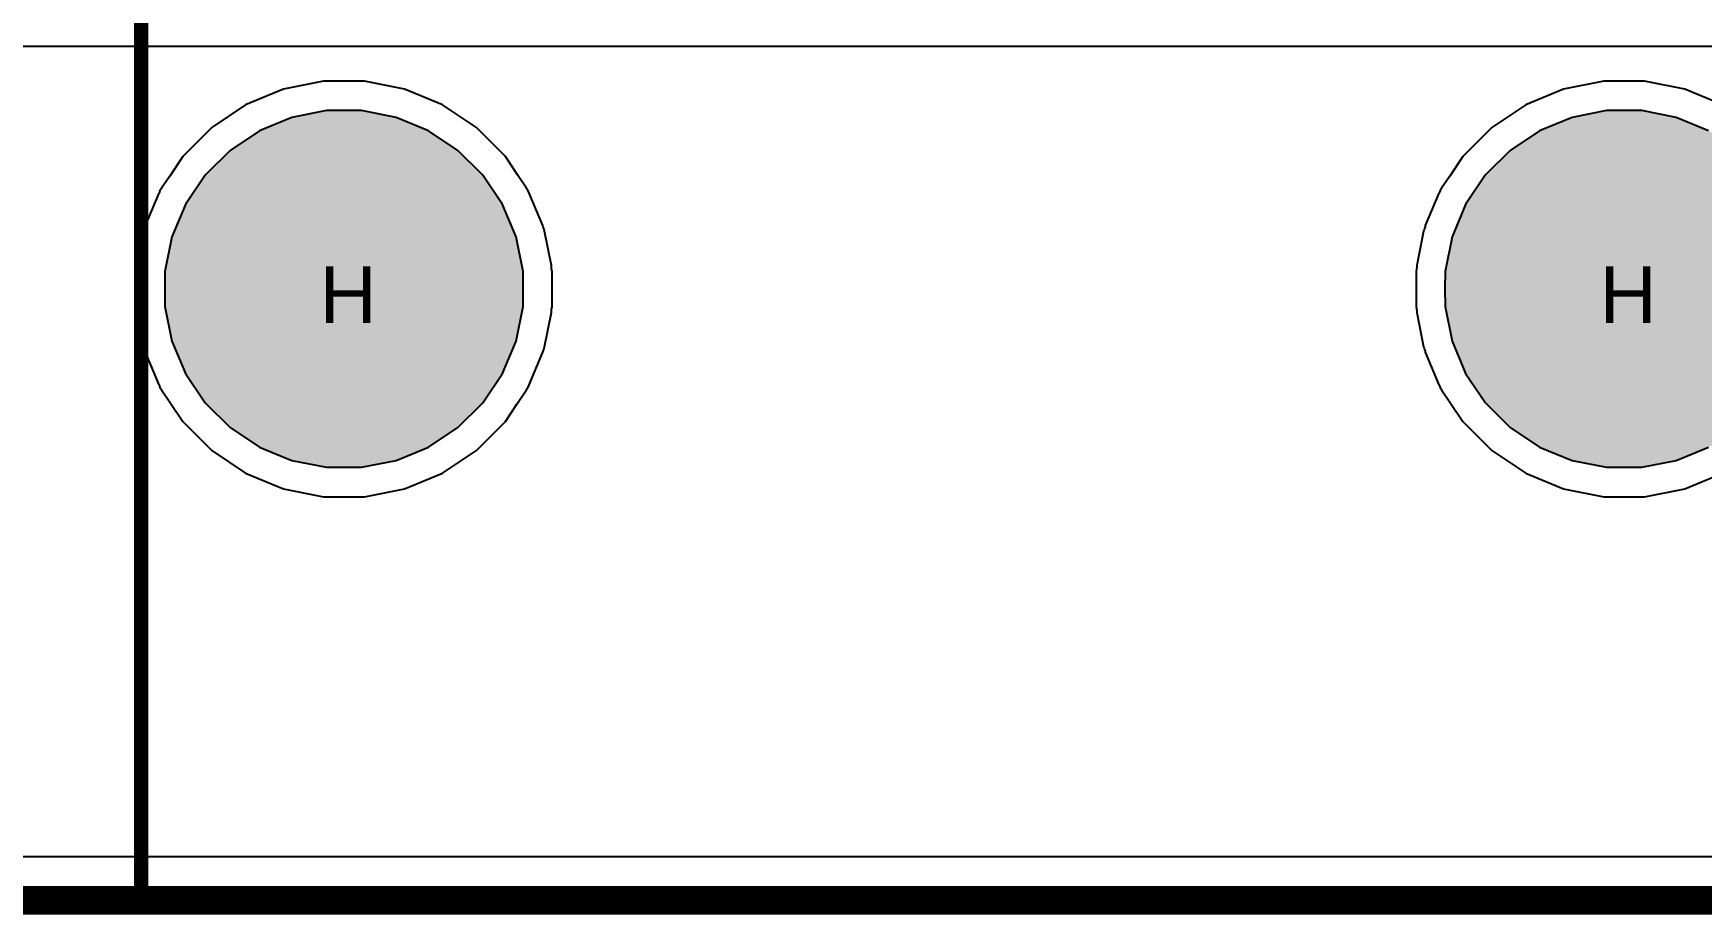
# Model space of a CAD drawing. Header units: inches. Extents: x -11 to 5379, y 0 to 5429.
# Drawn here: x 38.36 to 53.26, y -0.13 to 7.74 of the extents above; entities that cross this region are included whole.
import ezdxf

# ---------------------------------------------------------------- set-up
doc = ezdxf.new("R2010")
doc.units = ezdxf.units.IN
for name, color, linetype in [('Board Outline', 216, 'Continuous'), ('Bottom Layer', 5, 'Continuous'), ('Bottom Solder', 6, 'Continuous'), ('Drill Drawing', 1, 'Continuous'), ('GND', 16, 'Continuous'), ('Multi-Layer', 9, 'Continuous'), ('Pad Holes', 156, 'Continuous'), ('PWR', 76, 'Continuous'), ('Top Layer', 1, 'Continuous'), ('Top Overlay', 2, 'Continuous'), ('Top Solder', 216, 'Continuous')]:
    doc.layers.add(name, color=color, linetype=linetype)
doc.styles.add('Arial', font='', dxfattribs={"height": 0.2})
doc.styles.get('Arial').set_extended_font_data('Arial')

# ---------------------------------------------------------------- blocks, each defined once
blk = doc.blocks.new('X10ADIWK1DY1006_123')
at = {"layer": 'Bottom Solder'}
h = blk.add_hatch(color=6, dxfattribs=at)
edge = h.paths.add_edge_path()
edge.add_arc((-5.715, -2.92), 0.102, 0, 360)
h = blk.add_hatch(color=6, dxfattribs=at)
edge = h.paths.add_edge_path()
edge.add_arc((5.715, -2.92), 0.102, 0, 360)
at = {"layer": 'Pad Holes'}
h = blk.add_hatch(color=7, dxfattribs=at)
edge = h.paths.add_edge_path()
edge.add_arc((-5.715, -2.92), 1.6, 0, 360)
h = blk.add_hatch(color=7, dxfattribs=at)
edge = h.paths.add_edge_path()
edge.add_arc((5.715, -2.92), 1.6, 0, 360)
at = {"layer": 'Top Solder'}
h = blk.add_hatch(color=216, dxfattribs=at)
edge = h.paths.add_edge_path()
edge.add_arc((-5.715, -2.92), 0.102, 0, 360)
h = blk.add_hatch(color=216, dxfattribs=at)
edge = h.paths.add_edge_path()
edge.add_arc((5.715, -2.92), 0.102, 0, 360)
at = {"layer": 'Multi-Layer'}
for p, q in [((-5.872, -1.329), (-6.18, -1.39)), ((-5.558, -1.329), (-5.872, -1.329)), ((-5.25, -1.39), (-5.558, -1.329)), ((5.558, -1.329), (5.25, -1.39)), ((5.872, -1.329), (5.558, -1.329)), ((6.18, -1.39), (5.872, -1.329)), ((-6.18, -1.39), (-6.47, -1.51)), ((-4.96, -1.51), (-5.25, -1.39)), ((5.25, -1.39), (4.96, -1.51)), ((6.47, -1.51), (6.18, -1.39)), ((-6.47, -1.51), (-6.732, -1.684)), ((-4.698, -1.684), (-4.96, -1.51)), ((4.96, -1.51), (4.698, -1.684)), ((-6.732, -1.684), (-6.955, -1.905)), ((-4.475, -1.905), (-4.698, -1.684)), ((4.698, -1.684), (4.475, -1.905)), ((-6.955, -1.905), (-7.13, -2.166)), ((-4.3, -2.166), (-4.475, -1.905)), ((4.475, -1.905), (4.3, -2.166)), ((-7.13, -2.166), (-7.251, -2.455)), ((-4.179, -2.455), (-4.3, -2.166)), ((4.3, -2.166), (4.179, -2.455)), ((-7.251, -2.455), (-7.314, -2.763)), ((-4.116, -2.763), (-4.179, -2.455)), ((4.179, -2.455), (4.116, -2.763)), ((-7.314, -2.763), (-7.315, -2.92)), ((-4.115, -2.92), (-4.116, -2.763)), ((4.116, -2.763), (4.115, -2.92)), ((-7.315, -2.92), (-7.314, -3.077)), ((-4.116, -3.077), (-4.115, -2.92)), ((-4.115, -2.92), (-4.115, -2.92)), ((4.115, -2.92), (4.116, -3.077)), ((-7.314, -3.077), (-7.251, -3.385)), ((-4.179, -3.385), (-4.116, -3.077)), ((4.116, -3.077), (4.179, -3.385)), ((-7.251, -3.385), (-7.13, -3.674)), ((-4.3, -3.674), (-4.179, -3.385)), ((4.179, -3.385), (4.3, -3.674)), ((-7.13, -3.674), (-6.954, -3.935)), ((-4.475, -3.935), (-4.3, -3.674)), ((4.3, -3.674), (4.476, -3.935)), ((-6.954, -3.935), (-6.732, -4.156)), ((-4.698, -4.156), (-4.475, -3.935)), ((4.476, -3.935), (4.698, -4.156)), ((-6.732, -4.156), (-6.47, -4.33)), ((-4.96, -4.33), (-4.698, -4.156)), ((4.698, -4.156), (4.96, -4.33)), ((-6.47, -4.33), (-6.18, -4.45)), ((-6.18, -4.45), (-5.872, -4.511)), ((-5.558, -4.511), (-5.25, -4.45)), ((-5.25, -4.45), (-4.96, -4.33)), ((4.96, -4.33), (5.25, -4.45)), ((5.25, -4.45), (5.558, -4.511)), ((5.872, -4.511), (6.18, -4.45)), ((6.18, -4.45), (6.47, -4.33)), ((-5.872, -4.511), (-5.558, -4.511)), ((5.558, -4.511), (5.872, -4.511))]:
    blk.add_line(p, q, dxfattribs=at)
at = {"layer": 'Top Overlay'}
for points in [[(-7.525, -8.38, 0.127, 0.127, 0), (-7.525, 3.64, 0.127, 0.127, 0)], [(-7.525, -8.38, 0.127, 0.127, 0), (7.525, -8.38, 0.127, 0.127, 0)]]:
    blk.add_lwpolyline(points, format="xyseb", dxfattribs=at)
blk.add_lwpolyline([(-7.557, -8.38, 0.0635, 0.0635, 1), (-7.493, -8.38, 0.0635, 0.0635, 1)], format="xyseb", close=True, dxfattribs=at)
blk.add_lwpolyline([(-7.557, -8.38, 0.0635, 0.0635, 1), (-7.493, -8.38, 0.0635, 0.0635, 1)], format="xyseb", close=True, dxfattribs=at)

msp = doc.modelspace()

# ---------------------------------------------------------------- linework, layer by layer
at = {"layer": 'Board Outline'}
msp.add_lwpolyline([(0, 0, 0.254, 0.254, 0), (344, 0, 0.254, 0.254, 0)], format="xyseb", dxfattribs=at)
at = {"layer": 'Bottom Layer'}
for p, q in [((40.954, 7.309), (40.596, 7.238)), ((41.319, 7.309), (40.954, 7.309)), ((41.677, 7.238), (41.319, 7.309)), ((52.384, 7.309), (52.026, 7.238)), ((52.749, 7.309), (52.384, 7.309)), ((53.107, 7.238), (52.749, 7.309)), ((40.596, 7.238), (40.258, 7.098)), ((42.015, 7.098), (41.677, 7.238)), ((52.026, 7.238), (51.688, 7.098)), ((53.445, 7.098), (53.107, 7.238)), ((40.258, 7.098), (39.955, 6.895)), ((42.318, 6.895), (42.015, 7.098)), ((51.688, 7.098), (51.385, 6.895)), ((39.955, 6.895), (39.696, 6.637)), ((42.577, 6.637), (42.318, 6.895)), ((51.385, 6.895), (51.126, 6.637)), ((39.696, 6.637), (39.58, 6.463)), ((42.686, 6.473), (42.577, 6.637)), ((51.126, 6.637), (51.01, 6.463)), ((39.58, 6.463), (39.507, 6.354)), ((42.766, 6.354), (42.686, 6.473)), ((51.01, 6.463), (50.937, 6.354)), ((39.483, 6.309), (39.361, 6.02)), ((39.485, 6.313), (39.483, 6.309)), ((39.493, 6.333), (39.485, 6.313)), ((39.506, 6.352), (39.493, 6.333)), ((39.507, 6.354), (39.506, 6.352)), ((42.767, 6.351), (42.766, 6.354)), ((42.779, 6.333), (42.767, 6.351)), ((42.788, 6.313), (42.779, 6.333)), ((42.79, 6.309), (42.788, 6.313)), ((42.912, 6.02), (42.79, 6.309)), ((50.913, 6.309), (50.791, 6.02)), ((50.915, 6.313), (50.913, 6.309)), ((50.923, 6.333), (50.915, 6.313)), ((50.936, 6.352), (50.923, 6.333)), ((50.937, 6.354), (50.936, 6.352)), ((39.346, 5.971), (39.284, 5.664)), ((39.351, 5.982), (39.346, 5.971)), ((39.354, 5.996), (39.351, 5.982)), ((39.359, 6.009), (39.354, 5.996)), ((39.361, 6.02), (39.359, 6.009)), ((42.914, 6.008), (42.912, 6.02)), ((42.919, 5.996), (42.914, 6.008)), ((42.922, 5.983), (42.919, 5.996)), ((42.927, 5.971), (42.922, 5.983)), ((42.989, 5.664), (42.927, 5.971)), ((50.776, 5.971), (50.714, 5.664)), ((50.781, 5.982), (50.776, 5.971)), ((50.784, 5.996), (50.781, 5.982)), ((50.789, 6.009), (50.784, 5.996)), ((50.791, 6.02), (50.789, 6.009)), ((39.284, 5.664), (39.284, 5.643)), ((42.989, 5.643), (42.989, 5.664)), ((50.714, 5.664), (50.714, 5.643)), ((39.282, 5.633), (39.278, 5.613)), ((39.278, 5.613), (39.278, 5.456)), ((39.284, 5.643), (39.282, 5.637)), ((39.282, 5.637), (39.282, 5.633)), ((42.99, 5.637), (42.989, 5.643)), ((42.99, 5.633), (42.99, 5.637)), ((42.995, 5.613), (42.99, 5.633)), ((42.995, 5.456), (42.995, 5.613)), ((50.712, 5.633), (50.708, 5.613)), ((50.708, 5.613), (50.708, 5.456)), ((50.714, 5.643), (50.712, 5.637)), ((50.712, 5.637), (50.712, 5.633)), ((39.278, 5.456), (39.278, 5.455)), ((39.278, 5.455), (39.278, 5.453)), ((39.278, 5.453), (39.278, 5.296)), ((42.995, 5.455), (42.995, 5.456)), ((42.995, 5.456), (42.995, 5.456)), ((42.995, 5.454), (42.995, 5.455)), ((42.995, 5.453), (42.995, 5.454)), ((42.995, 5.296), (42.995, 5.453)), ((50.708, 5.456), (50.708, 5.455)), ((50.708, 5.455), (50.708, 5.453)), ((50.708, 5.453), (50.708, 5.296)), ((39.278, 5.296), (39.282, 5.277)), ((39.282, 5.277), (39.282, 5.272)), ((39.282, 5.272), (39.284, 5.267)), ((39.284, 5.267), (39.284, 5.246)), ((39.284, 5.246), (39.346, 4.938)), ((42.927, 4.938), (42.989, 5.246)), ((42.989, 5.267), (42.99, 5.272)), ((42.989, 5.246), (42.989, 5.267)), ((42.99, 5.276), (42.995, 5.296)), ((42.99, 5.272), (42.99, 5.276)), ((50.708, 5.296), (50.712, 5.277)), ((50.712, 5.277), (50.712, 5.272)), ((50.712, 5.272), (50.714, 5.267)), ((50.714, 5.267), (50.714, 5.246)), ((50.714, 5.246), (50.776, 4.938)), ((39.346, 4.938), (39.351, 4.927)), ((39.351, 4.927), (39.354, 4.914)), ((42.919, 4.914), (42.922, 4.927)), ((42.922, 4.927), (42.927, 4.938)), ((50.776, 4.938), (50.781, 4.927)), ((50.781, 4.927), (50.784, 4.914)), ((39.354, 4.914), (39.359, 4.901)), ((39.359, 4.901), (39.361, 4.89)), ((39.361, 4.89), (39.483, 4.6)), ((42.79, 4.6), (42.912, 4.89)), ((42.912, 4.89), (42.914, 4.901)), ((42.914, 4.901), (42.919, 4.914)), ((50.784, 4.914), (50.789, 4.901)), ((50.789, 4.901), (50.791, 4.89)), ((50.791, 4.89), (50.913, 4.6)), ((39.483, 4.6), (39.485, 4.597)), ((39.485, 4.597), (39.493, 4.577)), ((39.493, 4.577), (39.506, 4.558)), ((39.506, 4.558), (39.507, 4.556)), ((39.507, 4.556), (39.587, 4.436)), ((42.68, 4.427), (42.766, 4.556)), ((42.766, 4.556), (42.767, 4.558)), ((42.767, 4.558), (42.779, 4.577)), ((42.779, 4.577), (42.788, 4.597)), ((42.788, 4.597), (42.79, 4.6)), ((50.913, 4.6), (50.915, 4.597)), ((50.915, 4.597), (50.923, 4.577)), ((50.923, 4.577), (50.936, 4.558)), ((50.936, 4.558), (50.937, 4.556)), ((50.937, 4.556), (51.017, 4.436)), ((39.587, 4.436), (39.696, 4.273)), ((42.577, 4.273), (42.68, 4.427)), ((51.017, 4.436), (51.126, 4.273)), ((39.696, 4.273), (39.955, 4.015)), ((42.318, 4.015), (42.577, 4.273)), ((51.126, 4.273), (51.385, 4.015)), ((39.955, 4.015), (40.258, 3.812)), ((42.015, 3.812), (42.318, 4.015)), ((51.385, 4.015), (51.688, 3.812)), ((40.258, 3.812), (40.596, 3.672)), ((41.677, 3.672), (42.015, 3.812)), ((51.688, 3.812), (52.026, 3.672)), ((53.107, 3.672), (53.445, 3.812)), ((40.596, 3.672), (40.954, 3.601)), ((40.954, 3.601), (41.319, 3.601)), ((41.319, 3.601), (41.677, 3.672)), ((52.026, 3.672), (52.384, 3.601)), ((52.384, 3.601), (52.749, 3.601)), ((52.749, 3.601), (53.107, 3.672)), ((185.233, 0.388), (9.671, 0.388))]:
    msp.add_line(p, q, dxfattribs=at)
at = {"layer": 'GND'}
for p, q in [((10.349, 7.62), (173.939, 7.62)), ((40.954, 7.309), (40.596, 7.238)), ((41.319, 7.309), (40.954, 7.309)), ((41.677, 7.238), (41.319, 7.309)), ((52.384, 7.309), (52.026, 7.238)), ((52.749, 7.309), (52.384, 7.309)), ((53.107, 7.238), (52.749, 7.309)), ((40.596, 7.238), (40.258, 7.098)), ((42.015, 7.098), (41.677, 7.238)), ((52.026, 7.238), (51.688, 7.098)), ((53.445, 7.098), (53.107, 7.238)), ((40.258, 7.098), (39.955, 6.895)), ((42.318, 6.895), (42.015, 7.098)), ((51.688, 7.098), (51.385, 6.895)), ((39.955, 6.895), (39.696, 6.637)), ((42.577, 6.637), (42.318, 6.895)), ((51.385, 6.895), (51.126, 6.637)), ((39.696, 6.637), (39.58, 6.463)), ((42.686, 6.473), (42.577, 6.637)), ((51.126, 6.637), (51.01, 6.463)), ((39.58, 6.463), (39.507, 6.354)), ((42.766, 6.354), (42.686, 6.473)), ((51.01, 6.463), (50.937, 6.354)), ((39.483, 6.309), (39.361, 6.02)), ((39.485, 6.313), (39.483, 6.309)), ((39.493, 6.333), (39.485, 6.313)), ((39.506, 6.352), (39.493, 6.333)), ((39.507, 6.354), (39.506, 6.352)), ((42.767, 6.351), (42.766, 6.354)), ((42.779, 6.333), (42.767, 6.351)), ((42.788, 6.313), (42.779, 6.333)), ((42.79, 6.309), (42.788, 6.313)), ((42.912, 6.02), (42.79, 6.309)), ((50.913, 6.309), (50.791, 6.02)), ((50.915, 6.313), (50.913, 6.309)), ((50.923, 6.333), (50.915, 6.313)), ((50.936, 6.352), (50.923, 6.333)), ((50.937, 6.354), (50.936, 6.352)), ((39.346, 5.971), (39.284, 5.664)), ((39.351, 5.982), (39.346, 5.971)), ((39.354, 5.996), (39.351, 5.982)), ((39.359, 6.009), (39.354, 5.996)), ((39.361, 6.02), (39.359, 6.009)), ((42.914, 6.008), (42.912, 6.02)), ((42.919, 5.996), (42.914, 6.008)), ((42.922, 5.983), (42.919, 5.996)), ((42.927, 5.971), (42.922, 5.983)), ((42.989, 5.664), (42.927, 5.971)), ((50.776, 5.971), (50.714, 5.664)), ((50.781, 5.982), (50.776, 5.971)), ((50.784, 5.996), (50.781, 5.982)), ((50.789, 6.009), (50.784, 5.996)), ((50.791, 6.02), (50.789, 6.009)), ((39.284, 5.664), (39.284, 5.643)), ((42.989, 5.643), (42.989, 5.664)), ((50.714, 5.664), (50.714, 5.643)), ((39.282, 5.633), (39.278, 5.613)), ((39.278, 5.613), (39.278, 5.456)), ((39.284, 5.643), (39.282, 5.637)), ((39.282, 5.637), (39.282, 5.633)), ((42.99, 5.637), (42.989, 5.643)), ((42.99, 5.633), (42.99, 5.637)), ((42.995, 5.613), (42.99, 5.633)), ((42.995, 5.456), (42.995, 5.613)), ((50.712, 5.633), (50.708, 5.613)), ((50.708, 5.613), (50.708, 5.456)), ((50.714, 5.643), (50.712, 5.637)), ((50.712, 5.637), (50.712, 5.633)), ((39.278, 5.456), (39.278, 5.455)), ((39.278, 5.455), (39.278, 5.453)), ((39.278, 5.453), (39.278, 5.296)), ((42.995, 5.455), (42.995, 5.456)), ((42.995, 5.456), (42.995, 5.456)), ((42.995, 5.454), (42.995, 5.455)), ((42.995, 5.453), (42.995, 5.454)), ((42.995, 5.296), (42.995, 5.453)), ((50.708, 5.456), (50.708, 5.455)), ((50.708, 5.455), (50.708, 5.453)), ((50.708, 5.453), (50.708, 5.296)), ((39.278, 5.296), (39.282, 5.277)), ((39.282, 5.277), (39.282, 5.272)), ((39.282, 5.272), (39.284, 5.267)), ((39.284, 5.267), (39.284, 5.246)), ((39.284, 5.246), (39.346, 4.938)), ((42.927, 4.938), (42.989, 5.246)), ((42.989, 5.267), (42.99, 5.272)), ((42.989, 5.246), (42.989, 5.267)), ((42.99, 5.276), (42.995, 5.296)), ((42.99, 5.272), (42.99, 5.276)), ((50.708, 5.296), (50.712, 5.277)), ((50.712, 5.277), (50.712, 5.272)), ((50.712, 5.272), (50.714, 5.267)), ((50.714, 5.267), (50.714, 5.246)), ((50.714, 5.246), (50.776, 4.938)), ((39.346, 4.938), (39.351, 4.927)), ((39.351, 4.927), (39.354, 4.914)), ((42.919, 4.914), (42.922, 4.927)), ((42.922, 4.927), (42.927, 4.938)), ((50.776, 4.938), (50.781, 4.927)), ((50.781, 4.927), (50.784, 4.914)), ((39.354, 4.914), (39.359, 4.901)), ((39.359, 4.901), (39.361, 4.89)), ((39.361, 4.89), (39.483, 4.6)), ((42.79, 4.6), (42.912, 4.89)), ((42.912, 4.89), (42.914, 4.901)), ((42.914, 4.901), (42.919, 4.914)), ((50.784, 4.914), (50.789, 4.901)), ((50.789, 4.901), (50.791, 4.89)), ((50.791, 4.89), (50.913, 4.6)), ((39.483, 4.6), (39.485, 4.597)), ((39.485, 4.597), (39.493, 4.577)), ((39.493, 4.577), (39.506, 4.558)), ((39.506, 4.558), (39.507, 4.556)), ((39.507, 4.556), (39.587, 4.436)), ((42.68, 4.427), (42.766, 4.556)), ((42.766, 4.556), (42.767, 4.558)), ((42.767, 4.558), (42.779, 4.577)), ((42.779, 4.577), (42.788, 4.597)), ((42.788, 4.597), (42.79, 4.6)), ((50.913, 4.6), (50.915, 4.597)), ((50.915, 4.597), (50.923, 4.577)), ((50.923, 4.577), (50.936, 4.558)), ((50.936, 4.558), (50.937, 4.556)), ((50.937, 4.556), (51.017, 4.436)), ((39.587, 4.436), (39.696, 4.273)), ((42.577, 4.273), (42.68, 4.427)), ((51.017, 4.436), (51.126, 4.273)), ((39.696, 4.273), (39.955, 4.015)), ((42.318, 4.015), (42.577, 4.273)), ((51.126, 4.273), (51.385, 4.015)), ((39.955, 4.015), (40.258, 3.812)), ((42.015, 3.812), (42.318, 4.015)), ((51.385, 4.015), (51.688, 3.812)), ((40.258, 3.812), (40.596, 3.672)), ((41.677, 3.672), (42.015, 3.812)), ((51.688, 3.812), (52.026, 3.672)), ((53.107, 3.672), (53.445, 3.812)), ((40.596, 3.672), (40.954, 3.601)), ((40.954, 3.601), (41.319, 3.601)), ((41.319, 3.601), (41.677, 3.672)), ((52.026, 3.672), (52.384, 3.601)), ((52.384, 3.601), (52.749, 3.601)), ((52.749, 3.601), (53.107, 3.672)), ((343.612, 0.388), (0.388, 0.388))]:
    msp.add_line(p, q, dxfattribs=at)
at = {"layer": 'PWR'}
for p, q in [((40.954, 7.309), (40.596, 7.238)), ((41.319, 7.309), (40.954, 7.309)), ((41.677, 7.238), (41.319, 7.309)), ((52.384, 7.309), (52.026, 7.238)), ((52.749, 7.309), (52.384, 7.309)), ((53.107, 7.238), (52.749, 7.309)), ((40.596, 7.238), (40.258, 7.098)), ((42.015, 7.098), (41.677, 7.238)), ((52.026, 7.238), (51.688, 7.098)), ((53.445, 7.098), (53.107, 7.238)), ((40.258, 7.098), (39.955, 6.895)), ((42.318, 6.895), (42.015, 7.098)), ((51.688, 7.098), (51.385, 6.895)), ((39.955, 6.895), (39.696, 6.637)), ((42.577, 6.637), (42.318, 6.895)), ((51.385, 6.895), (51.126, 6.637)), ((39.696, 6.637), (39.58, 6.463)), ((42.686, 6.473), (42.577, 6.637)), ((51.126, 6.637), (51.01, 6.463)), ((39.58, 6.463), (39.507, 6.354)), ((42.766, 6.354), (42.686, 6.473)), ((51.01, 6.463), (50.937, 6.354)), ((39.483, 6.309), (39.361, 6.02)), ((39.485, 6.313), (39.483, 6.309)), ((39.493, 6.333), (39.485, 6.313)), ((39.506, 6.352), (39.493, 6.333)), ((39.507, 6.354), (39.506, 6.352)), ((42.767, 6.351), (42.766, 6.354)), ((42.779, 6.333), (42.767, 6.351)), ((42.788, 6.313), (42.779, 6.333)), ((42.79, 6.309), (42.788, 6.313)), ((42.912, 6.02), (42.79, 6.309)), ((50.913, 6.309), (50.791, 6.02)), ((50.915, 6.313), (50.913, 6.309)), ((50.923, 6.333), (50.915, 6.313)), ((50.936, 6.352), (50.923, 6.333)), ((50.937, 6.354), (50.936, 6.352)), ((39.346, 5.971), (39.284, 5.664)), ((39.351, 5.982), (39.346, 5.971)), ((39.354, 5.996), (39.351, 5.982)), ((39.359, 6.009), (39.354, 5.996)), ((39.361, 6.02), (39.359, 6.009)), ((42.914, 6.008), (42.912, 6.02)), ((42.919, 5.996), (42.914, 6.008)), ((42.922, 5.983), (42.919, 5.996)), ((42.927, 5.971), (42.922, 5.983)), ((42.989, 5.664), (42.927, 5.971)), ((50.776, 5.971), (50.714, 5.664)), ((50.781, 5.982), (50.776, 5.971)), ((50.784, 5.996), (50.781, 5.982)), ((50.789, 6.009), (50.784, 5.996)), ((50.791, 6.02), (50.789, 6.009)), ((39.284, 5.664), (39.284, 5.643)), ((42.989, 5.643), (42.989, 5.664)), ((50.714, 5.664), (50.714, 5.643)), ((39.282, 5.633), (39.278, 5.613)), ((39.278, 5.613), (39.278, 5.456)), ((39.284, 5.643), (39.282, 5.637)), ((39.282, 5.637), (39.282, 5.633)), ((42.99, 5.637), (42.989, 5.643)), ((42.99, 5.633), (42.99, 5.637)), ((42.995, 5.613), (42.99, 5.633)), ((42.995, 5.456), (42.995, 5.613)), ((50.712, 5.633), (50.708, 5.613)), ((50.708, 5.613), (50.708, 5.456)), ((50.714, 5.643), (50.712, 5.637)), ((50.712, 5.637), (50.712, 5.633)), ((39.278, 5.456), (39.278, 5.455)), ((39.278, 5.455), (39.278, 5.453)), ((39.278, 5.453), (39.278, 5.296)), ((42.995, 5.455), (42.995, 5.456)), ((42.995, 5.456), (42.995, 5.456)), ((42.995, 5.454), (42.995, 5.455)), ((42.995, 5.453), (42.995, 5.454)), ((42.995, 5.296), (42.995, 5.453)), ((50.708, 5.456), (50.708, 5.455)), ((50.708, 5.455), (50.708, 5.453)), ((50.708, 5.453), (50.708, 5.296)), ((39.278, 5.296), (39.282, 5.277)), ((39.282, 5.277), (39.282, 5.272)), ((39.282, 5.272), (39.284, 5.267)), ((39.284, 5.267), (39.284, 5.246)), ((39.284, 5.246), (39.346, 4.938)), ((42.927, 4.938), (42.989, 5.246)), ((42.989, 5.267), (42.99, 5.272)), ((42.989, 5.246), (42.989, 5.267)), ((42.99, 5.276), (42.995, 5.296)), ((42.99, 5.272), (42.99, 5.276)), ((50.708, 5.296), (50.712, 5.277)), ((50.712, 5.277), (50.712, 5.272)), ((50.712, 5.272), (50.714, 5.267)), ((50.714, 5.267), (50.714, 5.246)), ((50.714, 5.246), (50.776, 4.938)), ((39.346, 4.938), (39.351, 4.927)), ((39.351, 4.927), (39.354, 4.914)), ((42.919, 4.914), (42.922, 4.927)), ((42.922, 4.927), (42.927, 4.938)), ((50.776, 4.938), (50.781, 4.927)), ((50.781, 4.927), (50.784, 4.914)), ((39.354, 4.914), (39.359, 4.901)), ((39.359, 4.901), (39.361, 4.89)), ((39.361, 4.89), (39.483, 4.6)), ((42.79, 4.6), (42.912, 4.89)), ((42.912, 4.89), (42.914, 4.901)), ((42.914, 4.901), (42.919, 4.914)), ((50.784, 4.914), (50.789, 4.901)), ((50.789, 4.901), (50.791, 4.89)), ((50.791, 4.89), (50.913, 4.6)), ((39.483, 4.6), (39.485, 4.597)), ((39.485, 4.597), (39.493, 4.577)), ((39.493, 4.577), (39.506, 4.558)), ((39.506, 4.558), (39.507, 4.556)), ((39.507, 4.556), (39.587, 4.436)), ((42.68, 4.427), (42.766, 4.556)), ((42.766, 4.556), (42.767, 4.558)), ((42.767, 4.558), (42.779, 4.577)), ((42.779, 4.577), (42.788, 4.597)), ((42.788, 4.597), (42.79, 4.6)), ((50.913, 4.6), (50.915, 4.597)), ((50.915, 4.597), (50.923, 4.577)), ((50.923, 4.577), (50.936, 4.558)), ((50.936, 4.558), (50.937, 4.556)), ((50.937, 4.556), (51.017, 4.436)), ((39.587, 4.436), (39.696, 4.273)), ((42.577, 4.273), (42.68, 4.427)), ((51.017, 4.436), (51.126, 4.273)), ((39.696, 4.273), (39.955, 4.015)), ((42.318, 4.015), (42.577, 4.273)), ((51.126, 4.273), (51.385, 4.015)), ((39.955, 4.015), (40.258, 3.812)), ((42.015, 3.812), (42.318, 4.015)), ((51.385, 4.015), (51.688, 3.812)), ((40.258, 3.812), (40.596, 3.672)), ((41.677, 3.672), (42.015, 3.812)), ((51.688, 3.812), (52.026, 3.672)), ((53.107, 3.672), (53.445, 3.812)), ((40.596, 3.672), (40.954, 3.601)), ((40.954, 3.601), (41.319, 3.601)), ((41.319, 3.601), (41.677, 3.672)), ((52.026, 3.672), (52.384, 3.601)), ((52.384, 3.601), (52.749, 3.601)), ((52.749, 3.601), (53.107, 3.672)), ((243.045, 0.388), (0.388, 0.388))]:
    msp.add_line(p, q, dxfattribs=at)
at = {"layer": 'Top Layer'}
for p, q in [((40.954, 7.309), (40.596, 7.238)), ((41.319, 7.309), (40.954, 7.309)), ((41.677, 7.238), (41.319, 7.309)), ((52.384, 7.309), (52.026, 7.238)), ((52.749, 7.309), (52.384, 7.309)), ((53.107, 7.238), (52.749, 7.309)), ((40.596, 7.238), (40.258, 7.098)), ((42.015, 7.098), (41.677, 7.238)), ((52.026, 7.238), (51.688, 7.098)), ((53.445, 7.098), (53.107, 7.238)), ((40.258, 7.098), (39.955, 6.895)), ((42.318, 6.895), (42.015, 7.098)), ((51.688, 7.098), (51.385, 6.895)), ((39.955, 6.895), (39.696, 6.637)), ((42.577, 6.637), (42.318, 6.895)), ((51.385, 6.895), (51.126, 6.637)), ((39.696, 6.637), (39.58, 6.463)), ((42.686, 6.473), (42.577, 6.637)), ((51.126, 6.637), (51.01, 6.463)), ((39.58, 6.463), (39.507, 6.354)), ((42.766, 6.354), (42.686, 6.473)), ((51.01, 6.463), (50.937, 6.354)), ((39.483, 6.309), (39.361, 6.02)), ((39.485, 6.313), (39.483, 6.309)), ((39.493, 6.333), (39.485, 6.313)), ((39.506, 6.352), (39.493, 6.333)), ((39.507, 6.354), (39.506, 6.352)), ((42.767, 6.351), (42.766, 6.354)), ((42.779, 6.333), (42.767, 6.351)), ((42.788, 6.313), (42.779, 6.333)), ((42.79, 6.309), (42.788, 6.313)), ((42.912, 6.02), (42.79, 6.309)), ((50.913, 6.309), (50.791, 6.02)), ((50.915, 6.313), (50.913, 6.309)), ((50.923, 6.333), (50.915, 6.313)), ((50.936, 6.352), (50.923, 6.333)), ((50.937, 6.354), (50.936, 6.352)), ((39.346, 5.971), (39.284, 5.664)), ((39.351, 5.982), (39.346, 5.971)), ((39.354, 5.996), (39.351, 5.982)), ((39.359, 6.009), (39.354, 5.996)), ((39.361, 6.02), (39.359, 6.009)), ((42.914, 6.008), (42.912, 6.02)), ((42.919, 5.996), (42.914, 6.008)), ((42.922, 5.983), (42.919, 5.996)), ((42.927, 5.971), (42.922, 5.983)), ((42.989, 5.664), (42.927, 5.971)), ((50.776, 5.971), (50.714, 5.664)), ((50.781, 5.982), (50.776, 5.971)), ((50.784, 5.996), (50.781, 5.982)), ((50.789, 6.009), (50.784, 5.996)), ((50.791, 6.02), (50.789, 6.009)), ((39.284, 5.664), (39.284, 5.643)), ((42.989, 5.643), (42.989, 5.664)), ((50.714, 5.664), (50.714, 5.643)), ((39.282, 5.633), (39.278, 5.613)), ((39.278, 5.613), (39.278, 5.456)), ((39.284, 5.643), (39.282, 5.637)), ((39.282, 5.637), (39.282, 5.633)), ((42.99, 5.637), (42.989, 5.643)), ((42.99, 5.633), (42.99, 5.637)), ((42.995, 5.613), (42.99, 5.633)), ((42.995, 5.456), (42.995, 5.613)), ((50.712, 5.633), (50.708, 5.613)), ((50.708, 5.613), (50.708, 5.456)), ((50.714, 5.643), (50.712, 5.637)), ((50.712, 5.637), (50.712, 5.633)), ((39.278, 5.456), (39.278, 5.455)), ((39.278, 5.455), (39.278, 5.453)), ((39.278, 5.453), (39.278, 5.296)), ((42.995, 5.455), (42.995, 5.456)), ((42.995, 5.456), (42.995, 5.456)), ((42.995, 5.454), (42.995, 5.455)), ((42.995, 5.453), (42.995, 5.454)), ((42.995, 5.296), (42.995, 5.453)), ((50.708, 5.456), (50.708, 5.455)), ((50.708, 5.455), (50.708, 5.453)), ((50.708, 5.453), (50.708, 5.296)), ((39.278, 5.296), (39.282, 5.277)), ((39.282, 5.277), (39.282, 5.272)), ((39.282, 5.272), (39.284, 5.267)), ((39.284, 5.267), (39.284, 5.246)), ((39.284, 5.246), (39.346, 4.938)), ((42.927, 4.938), (42.989, 5.246)), ((42.989, 5.267), (42.99, 5.272)), ((42.989, 5.246), (42.989, 5.267)), ((42.99, 5.276), (42.995, 5.296)), ((42.99, 5.272), (42.99, 5.276)), ((50.708, 5.296), (50.712, 5.277)), ((50.712, 5.277), (50.712, 5.272)), ((50.712, 5.272), (50.714, 5.267)), ((50.714, 5.267), (50.714, 5.246)), ((50.714, 5.246), (50.776, 4.938)), ((39.346, 4.938), (39.351, 4.927)), ((39.351, 4.927), (39.354, 4.914)), ((42.919, 4.914), (42.922, 4.927)), ((42.922, 4.927), (42.927, 4.938)), ((50.776, 4.938), (50.781, 4.927)), ((50.781, 4.927), (50.784, 4.914)), ((39.354, 4.914), (39.359, 4.901)), ((39.359, 4.901), (39.361, 4.89)), ((39.361, 4.89), (39.483, 4.6)), ((42.79, 4.6), (42.912, 4.89)), ((42.912, 4.89), (42.914, 4.901)), ((42.914, 4.901), (42.919, 4.914)), ((50.784, 4.914), (50.789, 4.901)), ((50.789, 4.901), (50.791, 4.89)), ((50.791, 4.89), (50.913, 4.6)), ((39.483, 4.6), (39.485, 4.597)), ((39.485, 4.597), (39.493, 4.577)), ((39.493, 4.577), (39.506, 4.558)), ((39.506, 4.558), (39.507, 4.556)), ((39.507, 4.556), (39.587, 4.436)), ((42.68, 4.427), (42.766, 4.556)), ((42.766, 4.556), (42.767, 4.558)), ((42.767, 4.558), (42.779, 4.577)), ((42.779, 4.577), (42.788, 4.597)), ((42.788, 4.597), (42.79, 4.6)), ((50.913, 4.6), (50.915, 4.597)), ((50.915, 4.597), (50.923, 4.577)), ((50.923, 4.577), (50.936, 4.558)), ((50.936, 4.558), (50.937, 4.556)), ((50.937, 4.556), (51.017, 4.436)), ((39.587, 4.436), (39.696, 4.273)), ((42.577, 4.273), (42.68, 4.427)), ((51.017, 4.436), (51.126, 4.273)), ((39.696, 4.273), (39.955, 4.015)), ((42.318, 4.015), (42.577, 4.273)), ((51.126, 4.273), (51.385, 4.015)), ((39.955, 4.015), (40.258, 3.812)), ((42.015, 3.812), (42.318, 4.015)), ((51.385, 4.015), (51.688, 3.812)), ((40.258, 3.812), (40.596, 3.672)), ((41.677, 3.672), (42.015, 3.812)), ((51.688, 3.812), (52.026, 3.672)), ((53.107, 3.672), (53.445, 3.812)), ((40.596, 3.672), (40.954, 3.601)), ((40.954, 3.601), (41.319, 3.601)), ((41.319, 3.601), (41.677, 3.672)), ((52.026, 3.672), (52.384, 3.601)), ((52.384, 3.601), (52.749, 3.601)), ((52.749, 3.601), (53.107, 3.672)), ((185.233, 0.388), (9.671, 0.388))]:
    msp.add_line(p, q, dxfattribs=at)

# ---------------------------------------------------------------- block references
msp.add_blockref('X10ADIWK1DY1006_123', (46.851, 8.375))

# ---------------------------------------------------------------- texts
at = {"layer": 'Drill Drawing', "style": 'Arial'}
for p in [(40.916, 5.15), (52.346, 5.15)]:
    msp.add_text('H', height=0.508, dxfattribs=at).set_placement(p)

doc.saveas('drawing.dxf')
